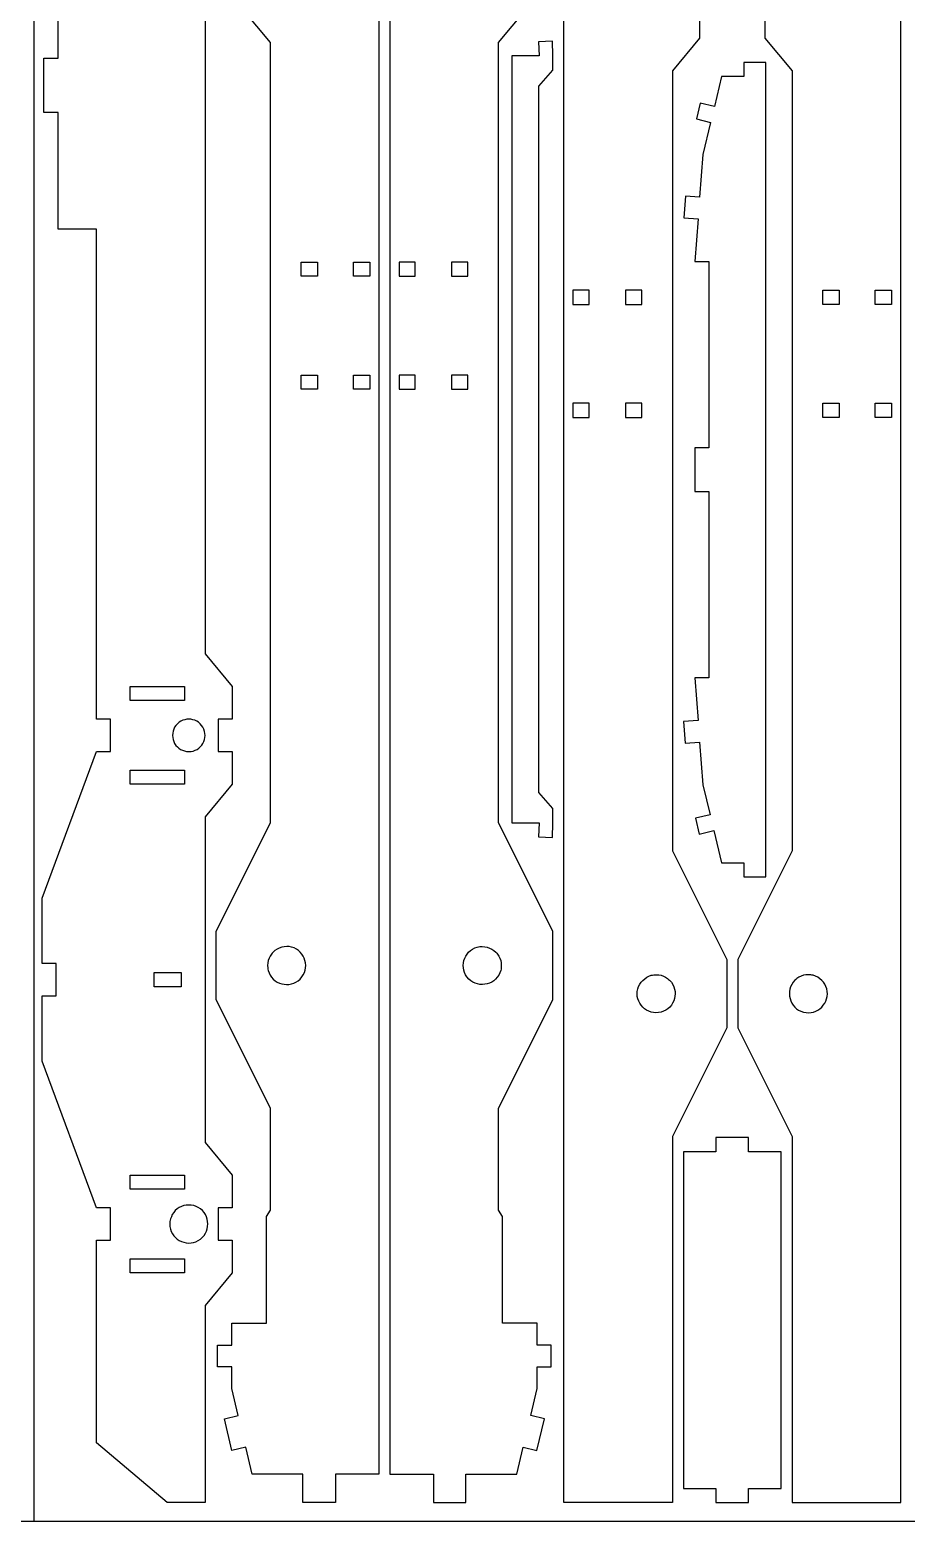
# Model space of a CAD drawing. Extents: x 378 to 958, y 20 to 900.
# Drawn here: x 667.3 to 828.6, y 20.1 to 294.8 of the extents above; entities that cross this region are included whole.
import ezdxf

# ---------------------------------------------------------------- set-up
doc = ezdxf.new("R2010")
doc.units = 0
doc.layers.get('0').update_dxf_attribs({"linetype": 'CONTINUOUS'})

msp = doc.modelspace()

# ---------------------------------------------------------------- linework, layer by layer
at = {"color": 0}
for p, q in [((668.0131, 900.108069), (668.0131, 20.108069)), ((378.0131, 20.108069), (958.0131, 20.108069))]:
    msp.add_line(p, q, dxfattribs=at)
at = {"color": 4}
for p, q in [((731.532436, 437.720601), (731.532436, 28.751601)), ((733.547235, 437.720601), (733.547235, 28.751601)), ((765.559833, 23.552001), (765.559833, 432.521001)), ((827.570132, 23.552001), (827.570132, 432.521001)), ((699.519838, 323.524801), (699.519838, 179.835701)), ((672.461738, 289.563201), (672.461738, 311.061501)), ((790.557933, 311.234701), (790.557933, 293.236101)), ((802.572032, 311.234701), (802.572032, 293.236101)), ((711.534036, 292.436101), (706.534236, 298.435701)), ((753.545635, 292.436101), (758.545335, 298.435701)), ((711.534036, 148.747001), (711.534036, 292.436101)), ((753.545635, 148.747001), (753.545635, 292.436101)), ((763.485051, 292.687203), (760.907051, 292.568403)), ((760.907051, 292.568403), (761.025751, 289.990403)), ((763.558651, 290.023803), (763.485051, 292.687203)), ((790.557933, 293.236101), (785.558333, 287.236501)), ((802.572032, 293.236101), (807.571632, 287.236501)), ((669.861938, 279.563901), (669.861938, 289.563201)), ((669.861938, 289.563201), (672.461738, 289.563201)), ((761.025751, 289.990403), (756.014951, 289.990403)), ((756.014951, 289.990403), (756.014953, 148.721642)), ((763.558651, 287.357003), (763.558651, 290.023803)), ((802.742232, 288.772397), (798.674332, 288.772397)), ((798.674332, 288.772397), (798.674332, 286.172497)), ((802.742232, 138.783497), (802.742232, 288.772397)), ((760.977851, 284.379203), (763.558651, 287.357003)), ((785.558333, 287.236501), (785.558333, 143.547401)), ((794.606532, 286.172497), (793.273732, 280.650697)), ((798.674332, 286.172497), (794.606532, 286.172497)), ((807.571632, 287.236501), (807.571632, 143.547401)), ((760.977853, 154.330042), (760.977851, 284.379203)), ((790.688032, 281.274997), (789.984232, 278.360097)), ((793.273732, 280.650697), (790.688032, 281.274997)), ((672.461738, 279.563901), (669.861938, 279.563901)), ((672.461738, 258.065501), (672.461738, 279.563901)), ((789.984232, 278.360097), (792.569832, 277.735897)), ((792.569832, 277.735897), (791.143232, 271.826397)), ((791.143232, 271.826397), (790.563132, 263.959497)), ((787.970532, 264.150897), (787.676432, 260.161997)), ((790.563132, 263.959497), (787.970532, 264.150897)), ((787.676432, 260.161997), (790.269032, 259.970697)), ((790.269032, 259.970697), (789.688932, 252.103797)), ((679.521338, 258.065501), (672.461738, 258.065501)), ((679.521338, 167.836501), (679.521338, 258.065501)), ((789.688932, 252.103797), (792.250932, 252.103797)), ((792.250932, 252.103797), (792.250932, 217.777497)), ((792.250932, 217.777497), (789.651332, 217.777497)), ((789.651332, 217.777497), (789.651332, 209.778197)), ((789.651332, 209.778197), (792.250932, 209.778197)), ((792.250932, 209.778197), (792.250932, 175.451997)), ((699.519838, 179.835701), (704.519438, 173.836101)), ((704.519438, 173.836101), (704.519438, 167.836501)), ((792.250932, 175.451997), (789.688932, 175.451997)), ((789.688932, 175.451997), (790.268932, 167.588997)), ((682.121138, 167.836501), (679.521338, 167.836501)), ((682.121138, 161.837001), (682.121138, 167.836501)), ((704.519438, 167.836501), (701.919638, 167.836501)), ((701.919638, 167.836501), (701.919638, 161.837001)), ((790.268932, 167.588997), (787.595232, 167.391897)), ((787.595232, 167.391897), (787.889532, 163.398897)), ((787.889532, 163.398897), (790.563132, 163.596197)), ((790.563132, 163.596197), (791.143232, 155.729397)), ((669.522038, 134.839001), (679.521338, 161.837001)), ((679.521338, 161.837001), (682.121138, 161.837001)), ((701.919638, 161.837001), (704.519438, 161.837001)), ((704.519438, 161.837001), (704.519438, 155.837501)), ((704.519438, 155.837501), (699.519838, 149.837901)), ((763.558653, 151.352242), (760.977853, 154.330042)), ((791.143232, 155.729397), (792.475832, 150.209897)), ((763.558653, 148.686742), (763.558653, 151.352242)), ((699.519838, 149.837901), (699.519838, 89.842501)), ((701.534636, 128.748601), (711.534036, 148.747001)), ((763.544935, 128.748601), (753.545635, 148.747001)), ((756.014953, 148.721642), (761.026153, 148.721642)), ((761.026153, 148.721642), (760.907153, 146.141942)), ((763.485153, 146.024442), (763.558653, 148.686742)), ((792.475832, 150.209897), (789.796332, 149.563097)), ((789.796332, 149.563097), (790.500432, 146.645997)), ((760.907153, 146.141942), (763.485153, 146.024442)), ((790.500432, 146.645997), (793.179932, 147.292697)), ((793.179932, 147.292697), (794.606532, 141.383297)), ((785.558333, 143.547401), (795.557533, 123.549001)), ((807.571632, 143.547401), (797.572432, 123.549001)), ((794.606532, 141.383297), (798.674332, 141.383297)), ((798.674332, 141.383297), (798.674332, 138.783497)), ((798.674332, 138.783497), (802.742232, 138.783497)), ((669.522038, 122.840001), (669.522038, 134.839001)), ((701.534636, 116.149501), (701.534636, 128.748601)), ((763.544935, 116.149501), (763.544935, 128.748601)), ((672.121938, 122.840001), (669.522038, 122.840001)), ((672.121938, 116.840401), (672.121938, 122.840001)), ((795.557533, 123.549001), (795.557533, 110.949901)), ((797.572432, 123.549001), (797.572432, 110.949901)), ((669.522038, 104.841301), (669.522038, 116.840401)), ((669.522038, 116.840401), (672.121938, 116.840401)), ((711.534036, 96.151001), (701.534636, 116.149501)), ((753.545635, 96.151001), (763.544935, 116.149501)), ((795.557533, 110.949901), (785.558333, 90.951401)), ((797.572432, 110.949901), (807.571632, 90.951401)), ((679.521338, 77.843301), (669.522038, 104.841301)), ((711.534036, 77.377201), (711.534036, 96.151001)), ((753.545635, 77.377201), (753.545635, 96.151001)), ((785.558333, 90.951401), (785.558333, 23.552001)), ((799.558933, 90.746901), (793.559333, 90.746901)), ((793.559333, 90.746901), (793.559333, 88.147101)), ((799.558933, 88.147101), (799.558933, 90.746901)), ((807.571632, 90.951401), (807.571632, 23.552001)), ((699.519838, 89.842501), (704.519438, 83.842901)), ((793.559333, 88.147101), (787.559833, 88.147101)), ((787.559833, 88.147101), (787.559833, 26.151801)), ((805.558633, 88.147101), (799.558933, 88.147101)), ((805.558633, 26.151801), (805.558633, 88.147101)), ((704.519438, 83.842901), (704.519438, 77.843301)), ((682.121138, 77.843301), (679.521338, 77.843301)), ((682.121138, 71.843801), (682.121138, 77.843301)), ((704.519438, 77.843301), (701.919638, 77.843301)), ((701.919638, 77.843301), (701.919638, 71.843801)), ((710.822236, 76.204601), (711.534036, 77.377201)), ((754.257435, 76.204601), (753.545635, 77.377201)), ((710.822236, 56.549501), (710.822236, 76.204601)), ((754.257435, 56.549501), (754.257435, 76.204601)), ((679.521338, 71.843801), (682.121138, 71.843801)), ((679.521338, 34.551201), (679.521338, 71.843801)), ((701.919638, 71.843801), (704.519438, 71.843801)), ((704.519438, 71.843801), (704.519438, 65.844301)), ((704.519438, 65.844301), (699.519838, 59.844701)), ((699.519838, 59.844701), (699.519838, 23.552001)), ((704.422736, 52.549801), (704.422736, 56.549501)), ((704.422736, 56.549501), (710.822236, 56.549501)), ((760.656935, 56.549501), (754.257435, 56.549501)), ((760.656935, 52.549801), (760.656935, 56.549501)), ((701.822936, 48.550001), (701.822936, 52.549801)), ((701.822936, 52.549801), (704.422736, 52.549801)), ((763.256735, 52.549801), (760.656935, 52.549801)), ((763.256735, 48.550001), (763.256735, 52.549801)), ((704.422736, 48.550001), (701.822936, 48.550001)), ((704.422736, 44.550301), (704.422736, 48.550001)), ((760.656935, 44.550301), (760.656935, 48.550001)), ((760.656935, 48.550001), (763.256735, 48.550001)), ((705.609136, 39.569101), (704.422736, 44.550301)), ((759.470535, 39.569101), (760.656935, 44.550301)), ((703.080036, 38.966801), (705.609136, 39.569101)), ((704.469836, 33.130501), (703.080036, 38.966801)), ((761.999635, 38.966801), (759.470535, 39.569101)), ((760.609735, 33.130501), (761.999635, 38.966801)), ((692.520338, 23.552001), (679.521338, 34.551201)), ((706.998936, 33.732801), (704.469836, 33.130501)), ((708.185336, 28.751601), (706.998936, 33.732801)), ((756.894235, 28.751601), (758.080635, 33.732801)), ((758.080635, 33.732801), (760.609735, 33.130501)), ((717.533536, 28.751601), (708.185336, 28.751601)), ((717.533536, 23.552001), (717.533536, 28.751601)), ((731.532436, 28.751601), (723.533136, 28.751601)), ((723.533136, 28.751601), (723.533136, 23.552001)), ((733.547235, 28.751601), (741.546535, 28.751601)), ((741.546535, 28.751601), (741.546535, 23.552001)), ((747.546135, 23.552001), (747.546135, 28.751601)), ((747.546135, 28.751601), (756.894235, 28.751601)), ((787.559833, 26.151801), (793.559333, 26.151801)), ((793.559333, 26.151801), (793.559333, 23.552001)), ((799.558933, 23.552001), (799.558933, 26.151801)), ((799.558933, 26.151801), (805.558633, 26.151801)), ((699.519838, 23.552001), (692.520338, 23.552001)), ((723.533136, 23.552001), (717.533536, 23.552001)), ((741.546535, 23.552001), (747.546135, 23.552001)), ((785.558333, 23.552001), (765.559833, 23.552001)), ((793.559333, 23.552001), (799.558933, 23.552001)), ((807.571632, 23.552001), (827.570132, 23.552001))]:
    msp.add_line(p, q, dxfattribs=at)
at = {"color": 7}
for p, q in [((717.188736, 252.003401), (720.188436, 252.003401)), ((717.188736, 249.403601), (717.188736, 252.003401)), ((720.188436, 252.003401), (720.188436, 249.403601)), ((726.857936, 252.003401), (729.857736, 252.003401)), ((726.857936, 249.403601), (726.857936, 252.003401)), ((729.857736, 252.003401), (729.857736, 249.403601)), ((738.221735, 252.003401), (735.221935, 252.003401)), ((735.221935, 252.003401), (735.221935, 249.403601)), ((738.221735, 249.403601), (738.221735, 252.003401)), ((747.890935, 252.003401), (744.891135, 252.003401)), ((744.891135, 252.003401), (744.891135, 249.403601)), ((747.890935, 249.403601), (747.890935, 252.003401)), ((720.188436, 249.403601), (717.188736, 249.403601)), ((729.857736, 249.403601), (726.857936, 249.403601)), ((735.221935, 249.403601), (738.221735, 249.403601)), ((744.891135, 249.403601), (747.890935, 249.403601)), ((770.234333, 246.803801), (767.234533, 246.803801)), ((767.234533, 246.803801), (767.234533, 244.204001)), ((770.234333, 244.204001), (770.234333, 246.803801)), ((779.903533, 246.803801), (776.903733, 246.803801)), ((776.903733, 246.803801), (776.903733, 244.204001)), ((779.903533, 244.204001), (779.903533, 246.803801)), ((813.226432, 246.803801), (816.226232, 246.803801)), ((813.226432, 244.204001), (813.226432, 246.803801)), ((816.226232, 246.803801), (816.226232, 244.204001)), ((822.895632, 244.204001), (822.895632, 246.803801)), ((822.895632, 246.803801), (825.895432, 246.803801)), ((825.895432, 246.803801), (825.895432, 244.204001)), ((767.234533, 244.204001), (770.234333, 244.204001)), ((776.903733, 244.204001), (779.903533, 244.204001)), ((816.226232, 244.204001), (813.226432, 244.204001)), ((825.895432, 244.204001), (822.895632, 244.204001)), ((717.188736, 231.205001), (720.188436, 231.205001)), ((717.188736, 228.605201), (717.188736, 231.205001)), ((720.188436, 231.205001), (720.188436, 228.605201)), ((726.857936, 231.205001), (729.857736, 231.205001)), ((726.857936, 228.605201), (726.857936, 231.205001)), ((729.857736, 231.205001), (729.857736, 228.605201)), ((738.221735, 231.205001), (735.221935, 231.205001)), ((735.221935, 231.205001), (735.221935, 228.605201)), ((738.221735, 228.605201), (738.221735, 231.205001)), ((747.890935, 231.205001), (744.891135, 231.205001)), ((744.891135, 231.205001), (744.891135, 228.605201)), ((747.890935, 228.605201), (747.890935, 231.205001)), ((720.188436, 228.605201), (717.188736, 228.605201)), ((729.857736, 228.605201), (726.857936, 228.605201)), ((735.221935, 228.605201), (738.221735, 228.605201)), ((744.891135, 228.605201), (747.890935, 228.605201)), ((770.234333, 226.005401), (767.234533, 226.005401)), ((767.234533, 226.005401), (767.234533, 223.405601)), ((770.234333, 223.405601), (770.234333, 226.005401)), ((779.903533, 226.005401), (776.903733, 226.005401)), ((776.903733, 226.005401), (776.903733, 223.405601)), ((779.903533, 223.405601), (779.903533, 226.005401)), ((813.226432, 226.005401), (816.226232, 226.005401)), ((813.226432, 223.405601), (813.226432, 226.005401)), ((816.226232, 226.005401), (816.226232, 223.405601)), ((822.895632, 223.405601), (822.895632, 226.005401)), ((822.895632, 226.005401), (825.895432, 226.005401)), ((825.895432, 226.005401), (825.895432, 223.405601)), ((767.234533, 223.405601), (770.234333, 223.405601)), ((776.903733, 223.405601), (779.903533, 223.405601)), ((816.226232, 223.405601), (813.226432, 223.405601)), ((825.895432, 223.405601), (822.895632, 223.405601)), ((685.720938, 171.236301), (685.720938, 173.836101)), ((685.720938, 173.836101), (695.720138, 173.836101)), ((695.720138, 173.836101), (695.720138, 171.236301)), ((695.720138, 171.236301), (685.720938, 171.236301)), ((695.402953, 167.610206), (695.054846, 167.448117)), ((695.766644, 167.725988), (695.402953, 167.610206)), ((696.140724, 167.795462), (695.766644, 167.725988)), ((696.52, 167.818626), (696.140724, 167.795462)), ((696.899277, 167.79548), (696.52, 167.818626)), ((697.273361, 167.726023), (696.899277, 167.79548)), ((697.637058, 167.610254), (697.273361, 167.726023)), ((697.985174, 167.448173), (697.637058, 167.610254)), ((693.565355, 165.233051), (693.541588, 164.836801)), ((693.541588, 164.836801), (693.56539, 164.440551)), ((693.636697, 165.620792), (693.565355, 165.233051)), ((693.755623, 165.991511), (693.636697, 165.620792)), ((693.922138, 166.336701), (693.755623, 165.991511)), ((694.155968, 166.684012), (693.922138, 166.336701)), ((694.426159, 166.985018), (694.155968, 166.684012)), ((694.727516, 167.23972), (694.426159, 166.985018)), ((695.054846, 167.448117), (694.727516, 167.23972)), ((698.312514, 167.239778), (697.985174, 167.448173)), ((698.613884, 166.985068), (698.312514, 167.239778)), ((698.88409, 166.684042), (698.613884, 166.985068)), ((699.117938, 166.336701), (698.88409, 166.684042)), ((699.30183, 165.960598), (699.117938, 166.336701)), ((699.427437, 165.576141), (699.30183, 165.960598)), ((699.497357, 165.18783), (699.427437, 165.576141)), ((699.514185, 164.800167), (699.497357, 165.18783)), ((693.56539, 164.440551), (693.636753, 164.05281)), ((693.636753, 164.05281), (693.755672, 163.68209)), ((693.755672, 163.68209), (693.922138, 163.336901)), ((693.922138, 163.336901), (694.035669, 163.158598)), ((694.035669, 163.158598), (694.158289, 162.997924)), ((694.158289, 162.997924), (694.426175, 162.717663)), ((694.426175, 162.717663), (694.716543, 162.472521)), ((694.716543, 162.472521), (695.020138, 162.238901)), ((695.020138, 162.238901), (695.374283, 162.092742)), ((695.374283, 162.092742), (695.731775, 161.963851)), ((697.333679, 161.949317), (697.704954, 162.082961)), ((697.704954, 162.082961), (698.049103, 162.26226)), ((698.049103, 162.26226), (698.363531, 162.482715)), ((698.363531, 162.482715), (698.645639, 162.739824)), ((698.645639, 162.739824), (698.892832, 163.029086)), ((698.892832, 163.029086), (699.102513, 163.346001)), ((699.102513, 163.346001), (699.272085, 163.686067)), ((699.272085, 163.686067), (699.398952, 164.044784)), ((699.398952, 164.044784), (699.480518, 164.417651)), ((699.480518, 164.417651), (699.514185, 164.800167)), ((695.731775, 161.963851), (696.108449, 161.87201)), ((696.108449, 161.87201), (696.308927, 161.846165)), ((696.308927, 161.846165), (696.520138, 161.837001)), ((696.520138, 161.837001), (696.937875, 161.86583)), ((696.937875, 161.86583), (697.333679, 161.949317)), ((685.720938, 155.837501), (685.720938, 158.437301)), ((685.720938, 158.437301), (695.720138, 158.437301)), ((695.720138, 158.437301), (695.720138, 155.837501)), ((695.720138, 155.837501), (685.720938, 155.837501)), ((711.305363, 123.773041), (711.132779, 123.358578)), ((711.495098, 124.176102), (711.305363, 123.773041)), ((711.731461, 124.564354), (711.495098, 124.176102)), ((711.876338, 124.751863), (711.731461, 124.564354)), ((712.043924, 124.934392), (711.876338, 124.751863)), ((712.38463, 125.227532), (712.043924, 124.934392)), ((712.768713, 125.474575), (712.38463, 125.227532)), ((713.186535, 125.672939), (712.768713, 125.474575)), ((713.628454, 125.820041), (713.186535, 125.672939)), ((714.084829, 125.913297), (713.628454, 125.820041)), ((714.54602, 125.950125), (714.084829, 125.913297)), ((715.002388, 125.927942), (714.54602, 125.950125)), ((715.44429, 125.844165), (715.002388, 125.927942)), ((715.909002, 125.684845), (715.44429, 125.844165)), ((716.332276, 125.470325), (715.909002, 125.684845)), ((716.712534, 125.206483), (716.332276, 125.470325)), ((717.048194, 124.8992), (716.712534, 125.206483)), ((717.337677, 124.554355), (717.048194, 124.8992)), ((717.579403, 124.177825), (717.337677, 124.554355)), ((717.771793, 123.775491), (717.579403, 124.177825)), ((717.913266, 123.353232), (717.771793, 123.775491)), ((747.166367, 123.353232), (747.307844, 123.775491)), ((747.307844, 123.775491), (747.500238, 124.177825)), ((747.500238, 124.177825), (747.74197, 124.554355)), ((747.74197, 124.554355), (748.03146, 124.8992)), ((748.03146, 124.8992), (748.367128, 125.206483)), ((748.367128, 125.206483), (748.747394, 125.470325)), ((748.747394, 125.470325), (749.17068, 125.684845)), ((749.17068, 125.684845), (749.635405, 125.844165)), ((749.635405, 125.844165), (750.077266, 125.927942)), ((750.077266, 125.927942), (750.533609, 125.950125)), ((750.533609, 125.950125), (750.994791, 125.913297)), ((750.994791, 125.913297), (751.451166, 125.820041)), ((751.451166, 125.820041), (751.893091, 125.672939)), ((751.893091, 125.672939), (752.31092, 125.474575)), ((752.31092, 125.474575), (752.695009, 125.227532)), ((752.695009, 125.227532), (753.035713, 124.934392)), ((753.035713, 124.934392), (753.203297, 124.751863)), ((753.203297, 124.751863), (753.348171, 124.564354)), ((753.348171, 124.564354), (753.58453, 124.176102)), ((753.58453, 124.176102), (753.774262, 123.773041)), ((753.774262, 123.773041), (753.946843, 123.358578)), ((690.120538, 118.540301), (690.120538, 121.140101)), ((690.120538, 121.140101), (695.120138, 121.140101)), ((695.120138, 121.140101), (695.120138, 118.540301)), ((711.074672, 122.91348), (711.037149, 122.469722)), ((711.037149, 122.469722), (711.047442, 122.015505)), ((711.047442, 122.015505), (711.079028, 121.780788)), ((711.132779, 123.358578), (711.074672, 122.91348)), ((711.079028, 121.780788), (711.132779, 121.539033)), ((711.132779, 121.539033), (711.292341, 121.074985)), ((711.292341, 121.074985), (711.507188, 120.652326)), ((717.604391, 120.730472), (717.801592, 121.148822)), ((717.801592, 121.148822), (717.938398, 121.582522)), ((718.002243, 122.916926), (717.913266, 123.353232)), ((717.938398, 121.582522), (718.016389, 122.025692)), ((718.037144, 122.472453), (718.002243, 122.916926)), ((718.016389, 122.025692), (718.037144, 122.472453)), ((747.042483, 122.472453), (747.077387, 122.916926)), ((747.063235, 122.025692), (747.042483, 122.472453)), ((747.141222, 121.582522), (747.063235, 122.025692)), ((747.077387, 122.916926), (747.166367, 123.353232)), ((747.278025, 121.148822), (747.141222, 121.582522)), ((747.475223, 120.730472), (747.278025, 121.148822)), ((753.787284, 121.074985), (753.57244, 120.652326)), ((753.946843, 121.539033), (753.787284, 121.074985)), ((753.946843, 123.358578), (754.00495, 122.91348)), ((754.000593, 121.780788), (753.946843, 121.539033)), ((754.032179, 122.015505), (754.000593, 121.780788)), ((754.00495, 122.91348), (754.042471, 122.469722)), ((754.042471, 122.469722), (754.032179, 122.015505)), ((695.120138, 118.540301), (690.120538, 118.540301)), ((711.507188, 120.652326), (711.771433, 120.272633)), ((711.771433, 120.272633), (712.079186, 119.937481)), ((712.079186, 119.937481), (712.424559, 119.648445)), ((712.424559, 119.648445), (712.801664, 119.407101)), ((712.801664, 119.407101), (713.204612, 119.215024)), ((713.204612, 119.215024), (713.627515, 119.073791)), ((713.627515, 119.073791), (714.064483, 118.984975)), ((714.064483, 118.984975), (714.50963, 118.950154)), ((714.50963, 118.950154), (714.957065, 118.970903)), ((714.957065, 118.970903), (715.400901, 119.048797)), ((715.400901, 119.048797), (715.83525, 119.185411)), ((715.83525, 119.185411), (716.254221, 119.382322)), ((716.254221, 119.382322), (716.651928, 119.641105)), ((716.651928, 119.641105), (717.022482, 119.963335)), ((717.022482, 119.963335), (717.345214, 120.33335)), ((717.345214, 120.33335), (717.604391, 120.730472)), ((747.734395, 120.33335), (747.475223, 120.730472)), ((748.057122, 119.963335), (747.734395, 120.33335)), ((748.42769, 119.641105), (748.057122, 119.963335)), ((748.825408, 119.382322), (748.42769, 119.641105)), ((749.244388, 119.185411), (748.825408, 119.382322)), ((749.678743, 119.048797), (749.244388, 119.185411)), ((750.122583, 118.970903), (749.678743, 119.048797)), ((750.57002, 118.950154), (750.122583, 118.970903)), ((751.015167, 118.984975), (750.57002, 118.950154)), ((751.452135, 119.073791), (751.015167, 118.984975)), ((751.875035, 119.215024), (751.452135, 119.073791)), ((752.27798, 119.407101), (751.875035, 119.215024)), ((752.655081, 119.648445), (752.27798, 119.407101)), ((753.00045, 119.937481), (752.655081, 119.648445)), ((753.308199, 120.272633), (753.00045, 119.937481)), ((753.57244, 120.652326), (753.308199, 120.272633)), ((779.077137, 117.67918), (779.170977, 118.160188)), ((779.170977, 118.160188), (779.318755, 118.583827)), ((779.318755, 118.583827), (779.526981, 118.989214)), ((779.526981, 118.989214), (779.788618, 119.369306)), ((779.788618, 119.369306), (780.09663, 119.717057)), ((780.09663, 119.717057), (780.443981, 120.025425)), ((780.443981, 120.025425), (780.823635, 120.287364)), ((780.823635, 120.287364), (781.228555, 120.49583)), ((781.228555, 120.49583), (781.651705, 120.643779)), ((781.651705, 120.643779), (781.892988, 120.697406)), ((781.892988, 120.697406), (782.127247, 120.72892)), ((782.127247, 120.72892), (782.580575, 120.739188)), ((782.580575, 120.739188), (783.023466, 120.701753)), ((783.023466, 120.701753), (783.467694, 120.643779)), ((783.467694, 120.643779), (783.881411, 120.471561)), ((783.881411, 120.471561), (784.283605, 120.282296)), ((784.283605, 120.282296), (784.670998, 120.046512)), ((784.670998, 120.046512), (784.858119, 119.901966)), ((784.858119, 119.901966), (785.040311, 119.734737)), ((785.040311, 119.734737), (785.361985, 119.36496)), ((785.361985, 119.36496), (785.620308, 118.968111)), ((785.620308, 118.968111), (785.816858, 118.550061)), ((785.816858, 118.550061), (785.95321, 118.116686)), ((785.95321, 118.116686), (786.03094, 117.673857)), ((807.176741, 118.116686), (807.099004, 117.673857)), ((807.313099, 118.550061), (807.176741, 118.116686)), ((807.509654, 118.968111), (807.313099, 118.550061)), ((807.767981, 119.36496), (807.509654, 118.968111)), ((808.089656, 119.734737), (807.767981, 119.36496)), ((808.271814, 119.901966), (808.089656, 119.734737)), ((808.45892, 120.046512), (808.271814, 119.901966)), ((808.846318, 120.282296), (808.45892, 120.046512)), ((809.24854, 120.471561), (808.846318, 120.282296)), ((809.662273, 120.643779), (809.24854, 120.471561)), ((810.106485, 120.701753), (809.662273, 120.643779)), ((810.549348, 120.739188), (810.106485, 120.701753)), ((811.002671, 120.72892), (810.549348, 120.739188)), ((811.236945, 120.697406), (811.002671, 120.72892)), ((811.478262, 120.643779), (811.236945, 120.697406)), ((811.901413, 120.49583), (811.478262, 120.643779)), ((812.306333, 120.287364), (811.901413, 120.49583)), ((812.685986, 120.025425), (812.306333, 120.287364)), ((813.033337, 119.717057), (812.685986, 120.025425)), ((813.341349, 119.369306), (813.033337, 119.717057)), ((813.602986, 118.989214), (813.341349, 119.369306)), ((813.811212, 118.583827), (813.602986, 118.989214)), ((813.958991, 118.160188), (813.811212, 118.583827)), ((814.052829, 117.67918), (813.958991, 118.160188)), ((779.051679, 117.206375), (779.077137, 117.67918)), ((779.090303, 116.746078), (779.051679, 117.206375)), ((779.188709, 116.302591), (779.090303, 116.746078)), ((779.342599, 115.88022), (779.188709, 116.302591)), ((779.547672, 115.483267), (779.342599, 115.88022)), ((779.799631, 115.116037), (779.547672, 115.483267)), ((785.595427, 115.523487), (785.354524, 115.147281)), ((785.787165, 115.92548), (785.595427, 115.523487)), ((785.928161, 116.347387), (785.787165, 115.92548)), ((786.016839, 116.783334), (785.928161, 116.347387)), ((786.051624, 117.227449), (786.016839, 116.783334)), ((786.03094, 117.673857), (786.051624, 117.227449)), ((807.099004, 117.673857), (807.078312, 117.227449)), ((807.078312, 117.227449), (807.11309, 116.783334)), ((807.11309, 116.783334), (807.201763, 116.347387)), ((807.201763, 116.347387), (807.342754, 115.92548)), ((807.342754, 115.92548), (807.534489, 115.523487)), ((807.534489, 115.523487), (807.775391, 115.147281)), ((813.330299, 115.116037), (813.582264, 115.483267)), ((813.582264, 115.483267), (813.787345, 115.88022)), ((813.787345, 115.88022), (813.941242, 116.302591)), ((813.941242, 116.302591), (814.039654, 116.746078)), ((814.039654, 116.746078), (814.078283, 117.206375)), ((814.078283, 117.206375), (814.052829, 117.67918)), ((780.094174, 114.782834), (779.799631, 115.116037)), ((780.427005, 114.487961), (780.094174, 114.782834)), ((780.793822, 114.235722), (780.427005, 114.487961)), ((781.190327, 114.030422), (780.793822, 114.235722)), ((781.61222, 113.876364), (781.190327, 114.030422)), ((782.055203, 113.777851), (781.61222, 113.876364)), ((782.514975, 113.739189), (782.055203, 113.777851)), ((782.987239, 113.76468), (782.514975, 113.739189)), ((783.467694, 113.858629), (782.987239, 113.76468)), ((783.930782, 114.017798), (783.467694, 113.858629)), ((784.352585, 114.232121), (783.930782, 114.017798)), ((784.731527, 114.495725), (784.352585, 114.232121)), ((785.066032, 114.802736), (784.731527, 114.495725)), ((785.354524, 115.147281), (785.066032, 114.802736)), ((807.775391, 115.147281), (808.063885, 114.802736)), ((808.063885, 114.802736), (808.398396, 114.495725)), ((808.398396, 114.495725), (808.777349, 114.232121)), ((808.777349, 114.232121), (809.199166, 114.017798)), ((809.199166, 114.017798), (809.662273, 113.858629)), ((809.662273, 113.858629), (810.142709, 113.76468)), ((810.142709, 113.76468), (810.614958, 113.739189)), ((810.614958, 113.739189), (811.074721, 113.777851)), ((811.074721, 113.777851), (811.517698, 113.876364)), ((811.517698, 113.876364), (811.939589, 114.030422)), ((811.939589, 114.030422), (812.336094, 114.235722)), ((812.336094, 114.235722), (812.702914, 114.487961)), ((812.702914, 114.487961), (813.035749, 114.782834)), ((813.035749, 114.782834), (813.330299, 115.116037)), ((685.720938, 81.243101), (685.720938, 83.842901)), ((685.720938, 83.842901), (695.720138, 83.842901)), ((695.720138, 83.842901), (695.720138, 81.243101)), ((695.720138, 81.243101), (685.720938, 81.243101)), ((693.754797, 76.958708), (693.481406, 76.602899)), ((694.041758, 77.29909), (693.754797, 76.958708)), ((694.369774, 77.613101), (694.041758, 77.29909)), ((694.557765, 77.756798), (694.369774, 77.613101)), ((694.766325, 77.889798), (694.557765, 77.756798)), ((695.17022, 78.084892), (694.766325, 77.889798)), ((695.604042, 78.224246), (695.17022, 78.084892)), ((696.057814, 78.307858), (695.604042, 78.224246)), ((696.521561, 78.335729), (696.057814, 78.307858)), ((696.985309, 78.307858), (696.521561, 78.335729)), ((697.439081, 78.224246), (696.985309, 78.307858)), ((697.872903, 78.084892), (697.439081, 78.224246)), ((698.276798, 77.889798), (697.872903, 78.084892)), ((698.6832, 77.6158), (698.276798, 77.889798)), ((699.035435, 77.299176), (698.6832, 77.6158)), ((699.333497, 76.946014), (699.035435, 77.299176)), ((699.577384, 76.562402), (699.333497, 76.946014)), ((693.021817, 75.092468), (693.011088, 74.844959)), ((693.011088, 74.844959), (693.044825, 74.355315)), ((693.052074, 75.327406), (693.021817, 75.092468)), ((693.044825, 74.355315), (693.142524, 73.891385)), ((693.159576, 75.768847), (693.052074, 75.327406)), ((693.310414, 76.187829), (693.159576, 75.768847)), ((693.481406, 76.602899), (693.310414, 76.187829)), ((699.76709, 76.154428), (699.577384, 76.562402)), ((699.902612, 75.728182), (699.76709, 76.154428)), ((699.983946, 75.28975), (699.902612, 75.728182)), ((699.902777, 73.96223), (699.984033, 74.400686)), ((700.011088, 74.845222), (699.983946, 75.28975)), ((699.984033, 74.400686), (700.011088, 74.845222)), ((693.142524, 73.891385), (693.298919, 73.456211)), ((693.298919, 73.456211), (693.508742, 73.052835)), ((693.508742, 73.052835), (693.766726, 72.6843)), ((693.766726, 72.6843), (694.067604, 72.353649)), ((694.067604, 72.353649), (694.406109, 72.063925)), ((694.406109, 72.063925), (694.776974, 71.818169)), ((694.776974, 71.818169), (695.174932, 71.619425)), ((695.174932, 71.619425), (695.594715, 71.470735)), ((695.594715, 71.470735), (696.031057, 71.375142)), ((696.932349, 71.355417), (697.386764, 71.43737)), ((697.386764, 71.43737), (697.83667, 71.58459)), ((697.83667, 71.58459), (698.276798, 71.80012)), ((698.276798, 71.80012), (698.683344, 72.074241)), ((698.683344, 72.074241), (699.035665, 72.390972)), ((699.035665, 72.390972), (699.333765, 72.744225)), ((699.333765, 72.744225), (699.577647, 73.127911)), ((699.577647, 73.127911), (699.767317, 73.535942)), ((699.767317, 73.535942), (699.902777, 73.96223)), ((696.031057, 71.375142), (696.478691, 71.335689)), ((696.478691, 71.335689), (696.932349, 71.355417)), ((685.720938, 65.844301), (685.720938, 68.444101)), ((685.720938, 68.444101), (695.720138, 68.444101)), ((695.720138, 68.444101), (695.720138, 65.844301)), ((695.720138, 65.844301), (685.720938, 65.844301))]:
    msp.add_line(p, q, dxfattribs=at)

doc.saveas('drawing.dxf')
